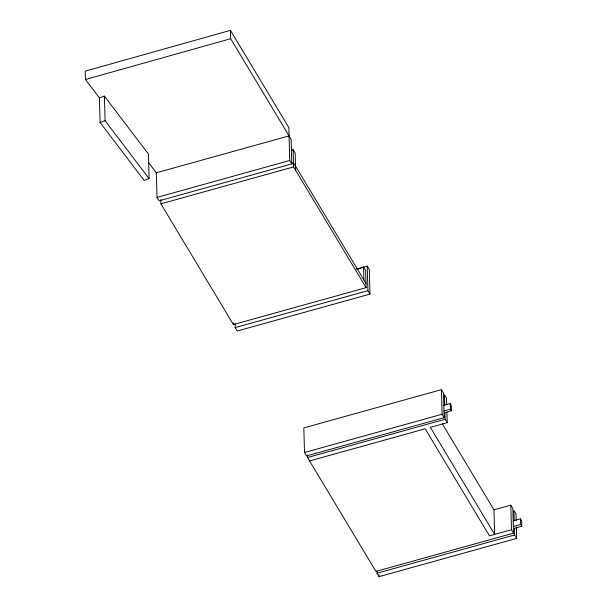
<?xml version="1.0" encoding="UTF-8"?>
<svg xmlns="http://www.w3.org/2000/svg" width="607" height="607" viewBox="0 0 607 607"><rect width="100%" height="100%" fill="white"/><g stroke="black" fill="none" stroke-linecap="round" stroke-linejoin="round"><path stroke-width="0.91" d="M291.36 150.377L293.128 149.717L295.177 153.139L295.662 170.347M357.394 269.356L363.57 267.027L365.626 270.449L366.112 287.657L233.399 324.563L160.893 203.831L160.772 199.65M99.404 97.864L104.412 96.126L148.427 154.072L149.11 178.655L144.109 180.393L100.094 122.447L99.404 97.864L85.458 79.502L85.23 71.14L230.455 30.35L288.818 127.538L289.736 160.483L291.792 163.905L159.08 200.811L157.023 197.389L156.34 172.805L148.48 162.456M100.094 122.447L105.094 120.71L149.11 178.655M85.458 79.502L230.683 38.711L291.11 139.322L291.792 163.905M156.34 172.805L289.053 135.9M157.023 197.389L289.736 160.483M291.671 163.245L293.492 162.744L365.991 283.477M160.893 203.831L293.606 166.925L366.112 287.657M356.324 269.129L367.235 266.094L369.291 269.516L369.974 294.099L237.261 331.005L235.205 327.583L235.099 323.797M235.205 327.583L367.918 290.677L369.974 294.099M441.433 389.641L303.826 427.912L304.509 452.496L306.565 455.918L444.172 417.646L443.482 393.063L441.433 389.641L442.116 414.224L444.172 417.646M443.831 405.355L450.25 403.572L451.213 405.18L451.373 410.802L444.954 412.585L445.136 419.255L447.192 422.677L430.371 427.358L494.659 534.41L493.977 509.827L442.351 423.861M443.983 410.977L450.409 409.186L451.373 410.802M304.509 452.496L442.116 414.224M307.461 455.022L307.529 457.526L445.136 419.255M309.585 460.948L425.173 428.8L489.462 535.852L511.481 529.729L513.53 533.151L375.93 571.415L307.529 457.526M493.977 509.827L510.791 505.145L512.847 508.567L513.53 533.151M513.188 520.859L520.525 518.818L521.618 520.631L521.77 526.246L514.433 528.287L514.622 534.964L516.678 538.386L379.072 576.65L377.015 573.228L376.947 570.724M513.347 526.474L520.685 524.44L521.77 526.246M377.015 573.228L514.622 534.964M520.525 518.818L520.685 524.44M516.17 520.419L515.988 513.803L513.932 510.381L514.228 520.776M516.36 527.035L516.678 538.386M510.791 505.145L511.481 529.729M450.25 403.572L450.409 409.186M446.691 404.717L446.502 398.093L444.453 394.671L444.741 405.074M446.904 412.274L447.192 422.677M379.018 574.761L379.072 576.65M367.235 266.094L367.918 290.677M363.57 267.027L363.934 280.055M293.128 149.717L293.606 166.925M230.455 30.35L230.683 38.711M233.346 322.894L233.399 324.563M104.412 96.126L105.094 120.71"/></g></svg>
